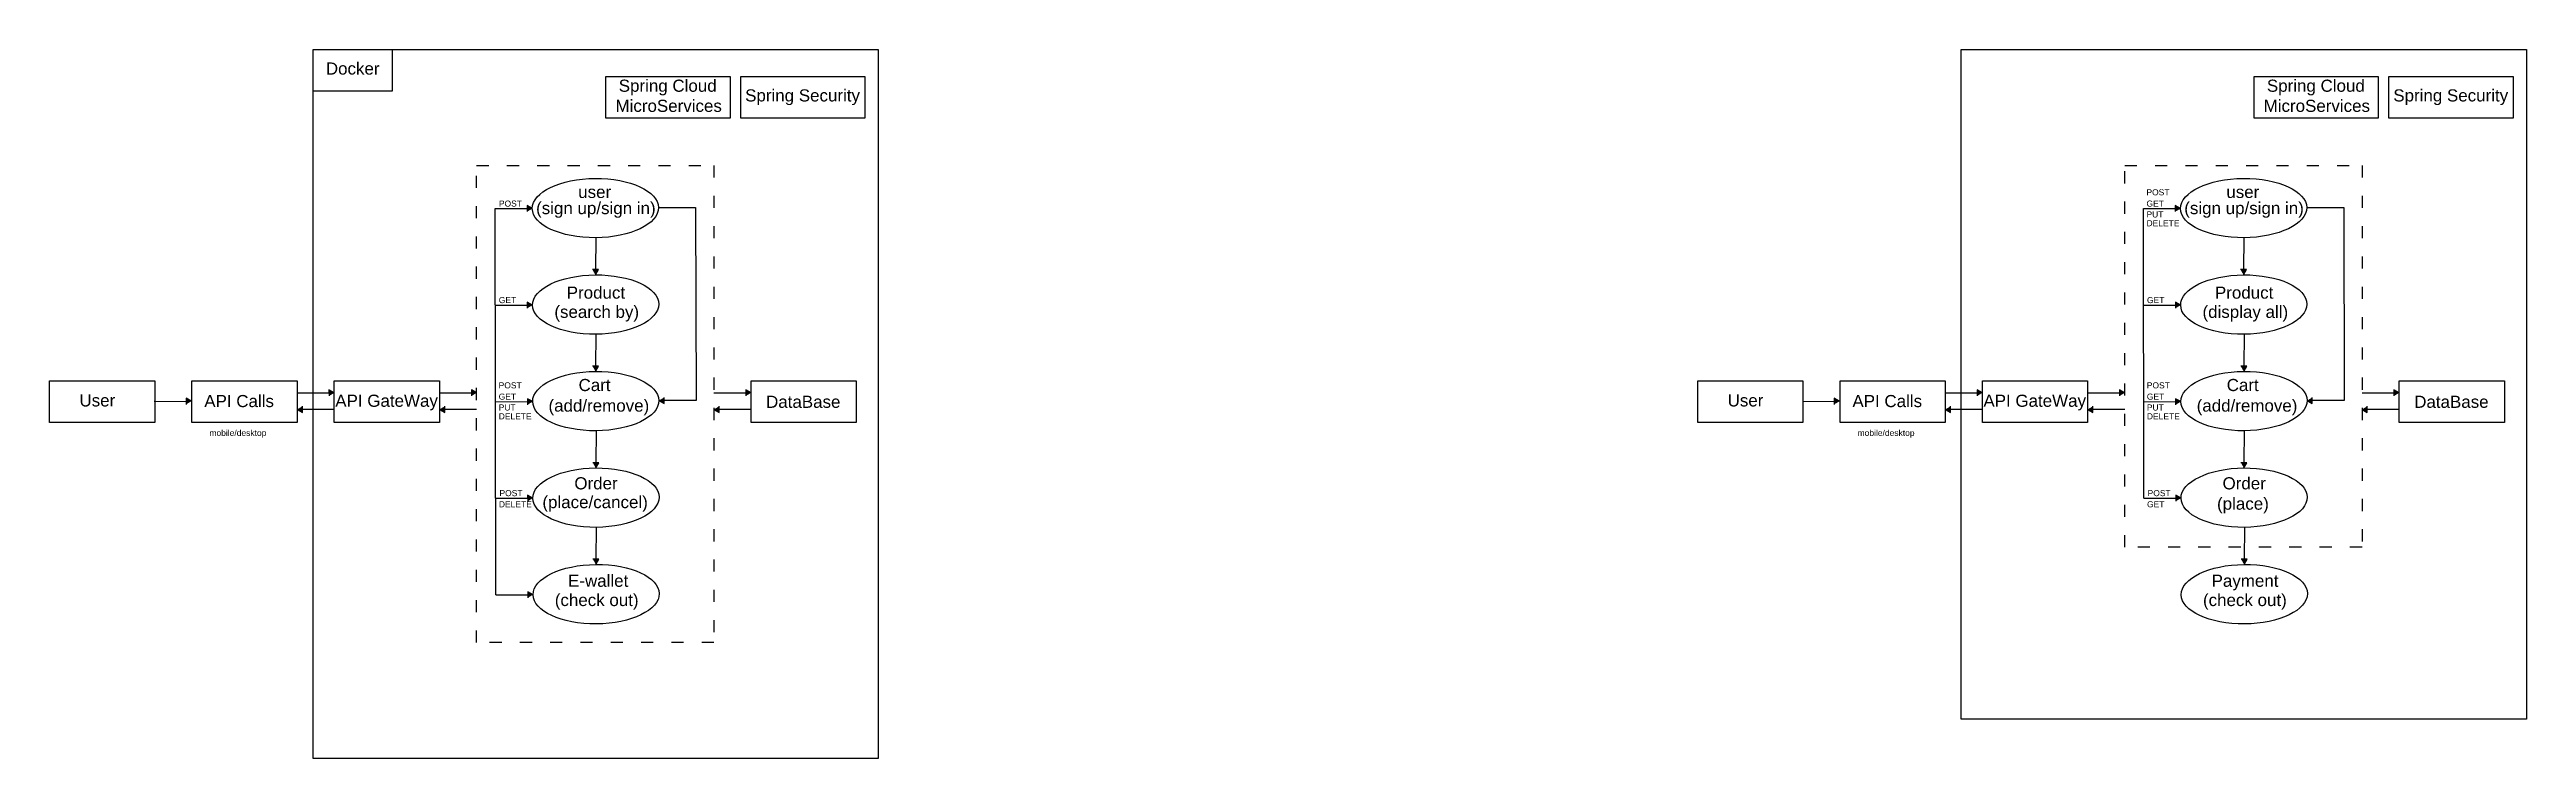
# Model space of a CAD drawing. Header units: millimetres. Extents: x 1900 to 2512, y 1767 to 1943.
import ezdxf

# ---------------------------------------------------------------- set-up
doc = ezdxf.new("R2010")
doc.units = ezdxf.units.MM
doc.linetypes.add('ACAD_ISO03W100', pattern=[30, 12, -18])
doc.styles.get("Standard").update_dxf_attribs({"font": 'arial.ttf'})

msp = doc.modelspace()

# ---------------------------------------------------------------- hatches: boundary and pattern name
h = msp.add_hatch(color=256)
h.dxf.hatch_style = 1
h.paths.add_polyline_path([(2017.73, 1902.55), (2019.03, 1903.3), (2017.72, 1904.04)])
h = msp.add_hatch(color=256)
h.dxf.hatch_style = 1
h.paths.add_polyline_path([(2425.51, 1902.55), (2426.8, 1903.3), (2425.5, 1904.04)])
h = msp.add_hatch(color=256)
h.dxf.hatch_style = 1
h.paths.add_polyline_path([(2033.87, 1888.2), (2034.62, 1886.9), (2035.37, 1888.2)])
h = msp.add_hatch(color=256)
h.dxf.hatch_style = 1
h.paths.add_polyline_path([(2441.64, 1888.2), (2442.39, 1886.9), (2443.14, 1888.2)])
h = msp.add_hatch(color=256)
h.dxf.hatch_style = 1
h.paths.add_polyline_path([(2017.78, 1878.66), (2019.07, 1879.42), (2017.77, 1880.16)])
h = msp.add_hatch(color=256)
h.dxf.hatch_style = 1
h.paths.add_polyline_path([(2425.55, 1878.66), (2426.85, 1879.42), (2425.54, 1880.16)])
h = msp.add_hatch(color=256)
h.dxf.hatch_style = 1
h.paths.add_polyline_path([(2033.91, 1864.32), (2034.66, 1863.02), (2035.41, 1864.32)])
h = msp.add_hatch(color=256)
h.dxf.hatch_style = 1
h.paths.add_polyline_path([(2441.69, 1864.32), (2442.44, 1863.02), (2443.19, 1864.32)])
h = msp.add_hatch(color=256)
h.dxf.hatch_style = 1
h.paths.add_polyline_path([(1968.72, 1856.95), (1970.02, 1857.71), (1968.71, 1858.45)])
h = msp.add_hatch(color=256)
h.dxf.hatch_style = 1
h.paths.add_polyline_path([(2003.95, 1856.95), (2005.24, 1857.71), (2003.94, 1858.45)])
h = msp.add_hatch(color=256)
h.dxf.hatch_style = 1
h.paths.add_polyline_path([(2071.83, 1856.95), (2073.13, 1857.71), (2071.82, 1858.45)])
h = msp.add_hatch(color=256)
h.dxf.hatch_style = 1
h.paths.add_polyline_path([(2376.5, 1856.95), (2377.79, 1857.71), (2376.49, 1858.45)])
h = msp.add_hatch(color=256)
h.dxf.hatch_style = 1
h.paths.add_polyline_path([(2411.72, 1856.95), (2413.02, 1857.71), (2411.71, 1858.45)])
h = msp.add_hatch(color=256)
h.dxf.hatch_style = 1
h.paths.add_polyline_path([(2479.61, 1856.95), (2480.9, 1857.71), (2479.6, 1858.45)])
h = msp.add_hatch(color=256)
h.dxf.hatch_style = 1
h.paths.add_polyline_path([(1933.35, 1854.87), (1934.65, 1855.63), (1933.34, 1856.37)])
h = msp.add_hatch(color=256)
h.dxf.hatch_style = 1
h.paths.add_polyline_path([(1962.12, 1854.39), (1960.83, 1853.63), (1962.14, 1852.89)])
h = msp.add_hatch(color=256)
h.dxf.hatch_style = 1
h.paths.add_polyline_path([(1997.35, 1854.39), (1996.05, 1853.63), (1997.36, 1852.89)])
h = msp.add_hatch(color=256)
h.dxf.hatch_style = 1
h.paths.add_polyline_path([(2017.82, 1854.78), (2019.12, 1855.54), (2017.81, 1856.28)])
h = msp.add_hatch(color=256)
h.dxf.hatch_style = 1
h.paths.add_polyline_path([(2051.62, 1856.57), (2050.33, 1855.81), (2051.64, 1855.07)])
h = msp.add_hatch(color=256)
h.dxf.hatch_style = 1
h.paths.add_polyline_path([(2065.23, 1854.39), (2063.94, 1853.63), (2065.24, 1852.89)])
h = msp.add_hatch(color=256)
h.dxf.hatch_style = 1
h.paths.add_polyline_path([(2341.13, 1854.87), (2342.42, 1855.63), (2341.12, 1856.37)])
h = msp.add_hatch(color=256)
h.dxf.hatch_style = 1
h.paths.add_polyline_path([(2369.9, 1854.39), (2368.61, 1853.63), (2369.91, 1852.89)])
h = msp.add_hatch(color=256)
h.dxf.hatch_style = 1
h.paths.add_polyline_path([(2405.12, 1854.39), (2403.83, 1853.63), (2405.13, 1852.89)])
h = msp.add_hatch(color=256)
h.dxf.hatch_style = 1
h.paths.add_polyline_path([(2425.6, 1854.78), (2426.89, 1855.54), (2425.59, 1856.28)])
h = msp.add_hatch(color=256)
h.dxf.hatch_style = 1
h.paths.add_polyline_path([(2459.4, 1856.57), (2458.11, 1855.81), (2459.41, 1855.07)])
h = msp.add_hatch(color=256)
h.dxf.hatch_style = 1
h.paths.add_polyline_path([(2473.01, 1854.39), (2471.71, 1853.63), (2473.02, 1852.89)])
h = msp.add_hatch(color=256)
h.dxf.hatch_style = 1
h.paths.add_polyline_path([(2033.96, 1840.44), (2034.71, 1839.14), (2035.46, 1840.44)])
h = msp.add_hatch(color=256)
h.dxf.hatch_style = 1
h.paths.add_polyline_path([(2441.73, 1840.44), (2442.48, 1839.14), (2443.23, 1840.44)])
h = msp.add_hatch(color=256)
h.dxf.hatch_style = 1
h.paths.add_polyline_path([(2017.87, 1830.9), (2019.16, 1831.66), (2017.86, 1832.4)])
h = msp.add_hatch(color=256)
h.dxf.hatch_style = 1
h.paths.add_polyline_path([(2425.64, 1830.9), (2426.94, 1831.66), (2425.63, 1832.4)])
h = msp.add_hatch(color=256)
h.dxf.hatch_style = 1
h.paths.add_polyline_path([(2034, 1816.56), (2034.75, 1815.26), (2035.5, 1816.56)])
h = msp.add_hatch(color=256)
h.dxf.hatch_style = 1
h.paths.add_polyline_path([(2441.78, 1816.56), (2442.53, 1815.26), (2443.28, 1816.56)])
h = msp.add_hatch(color=256)
h.dxf.hatch_style = 1
h.paths.add_polyline_path([(2017.91, 1807.02), (2019.21, 1807.78), (2017.9, 1808.52)])

# ---------------------------------------------------------------- linework, layer by layer
for p, q in [((1964.77, 1767.27), (1964.77, 1942.66)), ((1964.77, 1942.66), (2104.62, 1942.66)), ((2104.62, 1942.66), (2104.62, 1767.27)), ((2372.55, 1776.96), (2372.55, 1942.66)), ((2372.55, 1942.66), (2512.39, 1942.66)), ((2512.39, 1942.66), (2512.39, 1776.96)), ((2009.84, 1903.3), (2017.73, 1903.29)), ((2010.02, 1807.78), (2009.84, 1903.3)), ((2019.03, 1903.3), (2017.72, 1904.04)), ((2017.72, 1904.04), (2017.73, 1902.55)), ((2050.24, 1903.56), (2059.43, 1903.56)), ((2059.43, 1903.56), (2059.52, 1855.81)), ((2417.61, 1903.3), (2425.5, 1903.29)), ((2417.75, 1831.66), (2417.61, 1903.3)), ((2426.8, 1903.3), (2425.5, 1904.04)), ((2425.5, 1904.04), (2425.51, 1902.55)), ((2458.02, 1903.56), (2467.2, 1903.56)), ((2467.2, 1903.56), (2467.29, 1855.81)), ((2034.7, 1896.09), (2034.62, 1888.2)), ((2442.47, 1896.09), (2442.39, 1888.2)), ((2035.37, 1888.2), (2033.87, 1888.2)), ((2034.62, 1886.9), (2035.37, 1888.2)), ((2443.14, 1888.2), (2441.64, 1888.2)), ((2442.39, 1886.9), (2443.14, 1888.2)), ((2009.88, 1879.42), (2017.77, 1879.41)), ((2019.07, 1879.42), (2017.77, 1880.16)), ((2017.77, 1880.16), (2017.78, 1878.66)), ((2417.66, 1879.42), (2425.55, 1879.41)), ((2426.85, 1879.42), (2425.54, 1880.16)), ((2425.54, 1880.16), (2425.55, 1878.66)), ((2034.74, 1872.21), (2034.66, 1864.32)), ((2442.52, 1872.21), (2442.44, 1864.32)), ((2035.41, 1864.32), (2033.91, 1864.32)), ((2034.66, 1863.02), (2035.41, 1864.32)), ((2443.19, 1864.32), (2441.69, 1864.32)), ((2442.44, 1863.02), (2443.19, 1864.32)), ((1960.83, 1857.71), (1968.72, 1857.7)), ((1970.02, 1857.71), (1968.71, 1858.45)), ((1968.71, 1858.45), (1968.72, 1856.95)), ((1996.05, 1857.71), (2003.94, 1857.7)), ((2005.24, 1857.71), (2003.94, 1858.45)), ((2003.94, 1858.45), (2003.95, 1856.95)), ((2063.94, 1857.71), (2071.83, 1857.7)), ((2073.13, 1857.71), (2071.82, 1858.45)), ((2071.82, 1858.45), (2071.83, 1856.95)), ((2368.61, 1857.71), (2376.49, 1857.7)), ((2377.79, 1857.71), (2376.49, 1858.45)), ((2376.49, 1858.45), (2376.5, 1856.95)), ((2403.83, 1857.71), (2411.72, 1857.7)), ((2413.02, 1857.71), (2411.71, 1858.45)), ((2411.71, 1858.45), (2411.72, 1856.95)), ((2471.71, 1857.71), (2479.6, 1857.7)), ((2480.9, 1857.71), (2479.6, 1858.45)), ((2479.6, 1858.45), (2479.61, 1856.95)), ((1925.46, 1855.63), (1933.35, 1855.62)), ((1934.65, 1855.63), (1933.34, 1856.37)), ((1933.34, 1856.37), (1933.35, 1854.87)), ((1960.83, 1853.63), (1962.14, 1852.89)), ((1962.14, 1852.89), (1962.12, 1854.39)), ((1970.02, 1853.63), (1962.13, 1853.64)), ((1996.05, 1853.63), (1997.36, 1852.89)), ((1997.36, 1852.89), (1997.35, 1854.39)), ((2005.24, 1853.63), (1997.35, 1853.64)), ((2009.93, 1855.54), (2017.82, 1855.53)), ((2019.12, 1855.54), (2017.81, 1856.28)), ((2017.81, 1856.28), (2017.82, 1854.78)), ((2050.33, 1855.81), (2051.64, 1855.07)), ((2051.64, 1855.07), (2051.62, 1856.57)), ((2059.52, 1855.81), (2051.63, 1855.82)), ((2063.94, 1853.63), (2065.24, 1852.89)), ((2065.24, 1852.89), (2065.23, 1854.39)), ((2073.13, 1853.63), (2065.24, 1853.64)), ((2333.24, 1855.63), (2341.12, 1855.62)), ((2342.42, 1855.63), (2341.12, 1856.37)), ((2341.12, 1856.37), (2341.13, 1854.87)), ((2368.61, 1853.63), (2369.91, 1852.89)), ((2369.91, 1852.89), (2369.9, 1854.39)), ((2377.79, 1853.63), (2369.91, 1853.64)), ((2403.83, 1853.63), (2405.13, 1852.89)), ((2405.13, 1852.89), (2405.12, 1854.39)), ((2413.02, 1853.63), (2405.13, 1853.64)), ((2417.7, 1855.54), (2425.59, 1855.53)), ((2426.89, 1855.54), (2425.59, 1856.28)), ((2425.59, 1856.28), (2425.6, 1854.78)), ((2458.11, 1855.81), (2459.41, 1855.07)), ((2459.41, 1855.07), (2459.4, 1856.57)), ((2467.29, 1855.81), (2459.41, 1855.82)), ((2471.71, 1853.63), (2473.02, 1852.89)), ((2473.02, 1852.89), (2473.01, 1854.39)), ((2480.9, 1853.63), (2473.01, 1853.64)), ((2034.79, 1848.33), (2034.71, 1840.44)), ((2442.56, 1848.33), (2442.48, 1840.44)), ((2035.46, 1840.44), (2033.96, 1840.44)), ((2034.71, 1839.14), (2035.46, 1840.44)), ((2443.23, 1840.44), (2441.73, 1840.44)), ((2442.48, 1839.14), (2443.23, 1840.44)), ((2019.16, 1831.66), (2017.86, 1832.4)), ((2017.86, 1832.4), (2017.87, 1830.9)), ((2426.94, 1831.66), (2425.63, 1832.4)), ((2425.63, 1832.4), (2425.64, 1830.9)), ((2009.97, 1831.66), (2017.86, 1831.65)), ((2417.75, 1831.66), (2425.64, 1831.65)), ((2034.83, 1824.45), (2034.75, 1816.56)), ((2442.61, 1824.45), (2442.53, 1816.56)), ((2035.5, 1816.56), (2034, 1816.56)), ((2034.75, 1815.26), (2035.5, 1816.56)), ((2443.28, 1816.56), (2441.78, 1816.56)), ((2442.53, 1815.26), (2443.28, 1816.56)), ((2019.21, 1807.78), (2017.9, 1808.52)), ((2017.9, 1808.52), (2017.91, 1807.02)), ((2010.02, 1807.78), (2017.91, 1807.77)), ((2512.39, 1776.96), (2372.55, 1776.96)), ((2104.62, 1767.27), (1964.77, 1767.27))]:
    msp.add_line(p, q)
at = {"linetype": 'ACAD_ISO03W100', "lineweight": -2, "ltscale": 0.25}
for p, q in [((2005.24, 1795.94), (2005.24, 1913.98)), ((2005.24, 1913.98), (2063.94, 1913.98)), ((2063.94, 1913.98), (2063.94, 1795.94)), ((2413.02, 1819.55), (2413.02, 1913.98)), ((2413.02, 1913.98), (2471.71, 1913.98)), ((2471.71, 1913.98), (2471.71, 1819.55)), ((2471.71, 1819.55), (2413.02, 1819.55)), ((2063.94, 1795.94), (2005.24, 1795.94))]:
    msp.add_line(p, q, dxfattribs=at)
for points in [[(1964.77, 1942.66), (1984.37, 1942.66), (1984.37, 1932.33), (1964.77, 1932.33)], [(2037.24, 1935.98), (2067.95, 1935.98), (2067.95, 1925.65), (2037.24, 1925.65)], [(2070.58, 1935.98), (2101.3, 1935.98), (2101.3, 1925.65), (2070.58, 1925.65)], [(2445.01, 1935.98), (2475.73, 1935.98), (2475.73, 1925.65), (2445.01, 1925.65)], [(2478.35, 1935.98), (2509.07, 1935.98), (2509.07, 1925.65), (2478.35, 1925.65)], [(1899.57, 1860.71), (1925.61, 1860.71), (1925.61, 1850.38), (1899.57, 1850.38)], [(1934.8, 1860.71), (1960.83, 1860.71), (1960.83, 1850.38), (1934.8, 1850.38)], [(1970.02, 1860.71), (1996.05, 1860.71), (1996.05, 1850.38), (1970.02, 1850.38)], [(2073.13, 1860.71), (2099.16, 1860.71), (2099.16, 1850.38), (2073.13, 1850.38)], [(2307.35, 1860.71), (2333.38, 1860.71), (2333.38, 1850.38), (2307.35, 1850.38)], [(2342.57, 1860.71), (2368.61, 1860.71), (2368.61, 1850.38), (2342.57, 1850.38)], [(2377.79, 1860.71), (2403.83, 1860.71), (2403.83, 1850.38), (2377.79, 1850.38)], [(2480.9, 1860.71), (2506.94, 1860.71), (2506.94, 1850.38), (2480.9, 1850.38)]]:
    msp.add_lwpolyline(points, close=True)
for centre in [(2034.63, 1903.44), (2442.41, 1903.44), (2034.68, 1879.56), (2442.45, 1879.56), (2034.72, 1855.68), (2442.5, 1855.68), (2034.77, 1831.79), (2442.54, 1831.79), (2034.81, 1807.91), (2442.59, 1807.91)]:
    msp.add_ellipse(centre, major_axis=(15.61, 0.13), ratio=0.470726)

# ---------------------------------------------------------------- texts
for s, height, p in [('Docker', 3, (1967.94, 1936.46)), ('MicroServices', 3, (2039.6, 1927.23)), ('Spring Cloud', 3, (2040.4, 1932.21)), ('Spring Security', 3, (2071.67, 1929.81)), ('MicroServices', 3, (2447.37, 1927.23)), ('Spring Cloud', 3, (2448.17, 1932.21)), ('Spring Security', 3, (2479.45, 1929.81)), ('user ', 3, (2030.37, 1905.93)), ('POST', 1.5, (2418.37, 1906.59)), ('user ', 3, (2438.14, 1905.93)), ('POST', 1.5, (2010.75, 1903.8)), ('(sign up/sign in)', 3, (2019.95, 1901.93)), ('GET', 1.5, (2418.38, 1903.8)), ('PUT', 1.5, (2418.38, 1901.11)), ('DELETE', 1.5, (2418.39, 1898.94)), ('(sign up/sign in)', 3, (2427.73, 1901.93)), ('GET', 1.5, (2010.72, 1879.92)), ('Product', 3, (2027.54, 1881.02)), ('GET', 1.5, (2418.5, 1879.92)), ('Product', 3, (2435.32, 1881.02)), ('(search by)', 3, (2024.47, 1876.27)), ('(display all)', 3, (2432.24, 1876.27)), ('User', 3, (1906.98, 1854.35)), ('API Calls', 3, (1937.86, 1854.19)), ('API GateWay', 3, (1970.27, 1854.27)), ('GET', 1.5, (2010.69, 1856.04)), ('POST', 1.5, (2010.69, 1858.82)), ('Cart', 3, (2030.46, 1858.16)), ('DataBase', 3, (2076.85, 1854.01)), ('User', 3, (2314.75, 1854.35)), ('API Calls', 3, (2345.63, 1854.19)), ('API GateWay', 3, (2378.04, 1854.27)), ('GET', 1.5, (2418.47, 1856.04)), ('POST', 1.5, (2418.46, 1858.82)), ('Cart', 3, (2438.23, 1858.16)), ('DataBase', 3, (2484.62, 1854.01)), ('PUT', 1.5, (2010.7, 1853.35)), ('DELETE', 1.5, (2010.7, 1851.17)), ('(add/remove)', 3, (2023.02, 1853.07)), ('PUT', 1.5, (2418.47, 1853.35)), ('DELETE', 1.5, (2418.48, 1851.17)), ('(add/remove)', 3, (2430.8, 1853.07)), ('mobile/desktop', 1.5, (1939.13, 1847.06)), ('mobile/desktop', 1.5, (2346.91, 1847.06)), ('POST', 1.5, (2010.89, 1832.16)), ('(place/cancel)', 3, (2021.51, 1829.19)), ('Order', 3, (2029.42, 1833.84)), ('POST', 1.5, (2418.66, 1832.16)), ('Order', 3, (2437.2, 1833.84)), ('DELETE', 1.5, (2010.74, 1829.41)), ('GET', 1.5, (2418.52, 1829.41)), ('(place)', 3, (2435.84, 1828.81)), ('(check out)', 3, (2024.58, 1804.97)), ('E-wallet', 3, (2027.86, 1809.73)), ('(check out)', 3, (2432.36, 1804.97)), ('Payment', 3, (2434.5, 1809.73))]:
    msp.add_text(s, height=height).set_placement(p)

doc.saveas('drawing.dxf')
